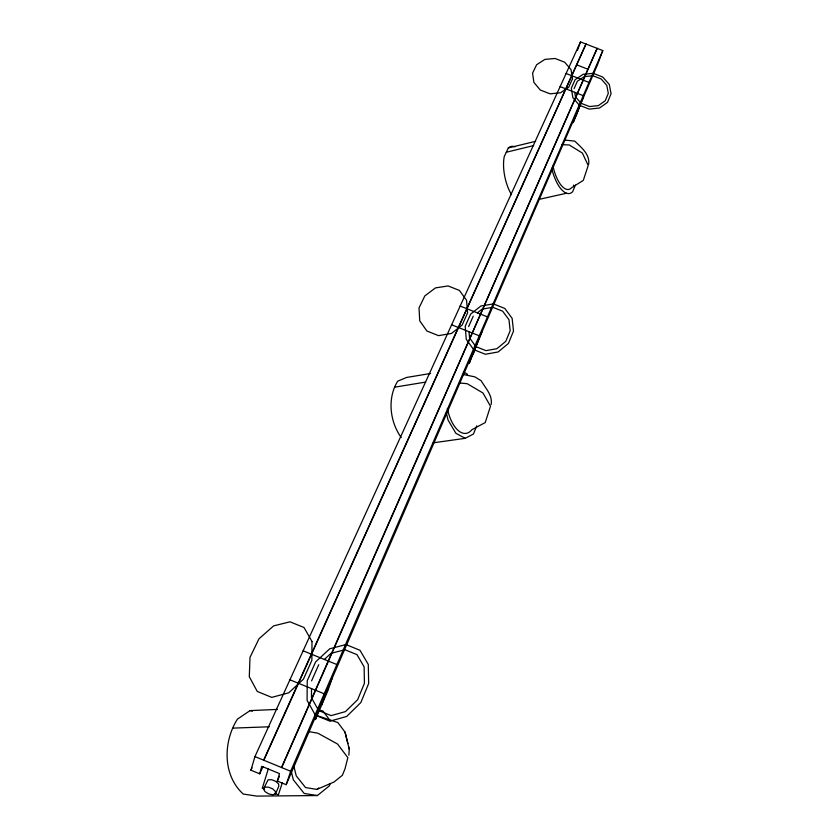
<?xml version="1.0" encoding="UTF-8"?>
<svg xmlns="http://www.w3.org/2000/svg" width="838" height="838" viewBox="0 0 838 838"><rect width="100%" height="100%" fill="white"/><g stroke="black" fill="none" stroke-linecap="round" stroke-linejoin="round"><path stroke-width="1.26" d="M311.453 697.729L311.516 688.606M588.674 164.311C590.078 154.213 581.216 147.425 574.784 141.13L564.686 140.051M491.152 404.618C492.828 395.264 485.401 388.109 481.117 380.703L474.79 376.838L462.586 374.377M348.87 755.206L349.237 749.12L345.026 732.119L337.882 722.576L316.743 715.484M259.728 773.83L261.739 766.299L279.483 773.589L277.347 781.068L286.167 784.693L597.431 64.893L602.805 50.573L580.493 41.9L254.941 756.599L250.929 770.206L259.728 773.83L262.943 766.665M268.39 768.635L262.284 788.223L264.578 789.166M282.375 782.671L278.363 794.833L274.916 793.418M286.167 784.693L290.66 771.264L602.805 50.573M319.477 707.66L315.402 719.58L327.909 690.617L332.058 678.571M321.708 704.988L325.814 692.995M577.466 50.29L580.493 41.9M473.868 350.64L469.196 363.451L482.039 331.722M473.302 353.929L477.985 341.118M577.864 110.134L573.171 122.673L583.604 96.862M576.062 115.979L580.755 103.462M330.235 783.614L329.282 785.929L317.382 795.555L256.847 796.1L243.292 794.068C222.468 775.276 223.086 741.672 237.426 719.14L250.07 710.603L277.462 709.409M476.77 425.819L473.418 434.021L465.174 438.326L433.256 442.82M575.371 185.072L572.679 191.661A29.801 12.203 77.7 0 1 551.697 168.333M275.493 793.858L278.719 786.453L278.666 784.096L275.911 781.445L271.742 779.728L268.129 779.769L263.478 788.925L264.997 791.575L268.684 793.89L272.821 794.801L275.493 793.858L275.43 791.522L272.664 788.862L268.474 787.144L264.85 787.165L263.478 788.925M277.347 781.068L279.452 776.271M281.463 767.493L597.065 48.342M281.725 767.598L597.232 48.405M311.568 680.906L318.765 664.691M468.61 326.6L473.261 316.115M574.093 88.618L577.351 81.276L584.254 76.604L592.958 75.766L601.181 78.971L606.796 85.382L608.304 93.343L605.235 100.759L598.353 105.619L589.481 106.552L581.069 103.273M263.603 760.16L585.909 44.005M263.865 760.265L586.066 44.068M250.929 770.206L252.008 767.828M535.618 141.297L508.32 147.959L504.267 156.517A29.32 12.759 77.5 0 0 511.515 194.678M324.379 659.454L330.947 653.347M293.813 766.037L296.254 775.862L305.545 787.552L316.869 789.406L318.733 787.909M477.356 312.878L482.143 309.096M316.869 789.406L334.163 781.927L342.386 775.276L345.015 768.792L347.864 757.678L337.525 744.018L317.832 733.187L309.096 731.679M331.963 653.085L343.109 650.183M334.058 647.648L329.805 648.748L315.643 661.884L307.253 680.707L307.075 700.296L309.243 704.192M334.383 647.565L345.486 644.684M506.299 152.233L533.67 145.582M538.509 199.496L566.572 193.232M430.585 373.465L406.503 377.477L397.725 381.164C387.104 398.197 389.775 421.577 401.213 437.551M482.918 308.96L491.508 307.546M484.249 305.42L480.97 305.954L470.652 314.082L465.216 326.265L466.263 339.296L468.191 341.988M484.5 305.378L493.058 303.974M394.887 387.135L425.599 382.097M233.174 728.107L269.291 726.787M561.575 144.639L569.232 144.953L582.379 153.061L588.203 165.474L583.3 180.369L571.411 187.869A25.643 10.496 77.7 0 1 552.975 166.018M459.57 382.987L467.195 383.699L482.971 392.991L490.492 406.252L485.223 422.562L471.804 429.789A30.199 14.864 81.2 0 1 447.324 408.368M317.382 795.555L304.194 793.471L293.363 779.874L291.163 771.033M250.07 710.603L252.479 711.127M319.446 710.184L322.955 711.012L330.266 720.732M576.722 64.851L588.077 69.271M566.1 73.493L589.009 82.428M560.119 86.618L583.279 95.658M579.404 105.284L589.198 109.108L599.516 108.018L607.508 102.351L611.059 93.72L609.299 84.481L602.773 77.054L593.231 73.335L583.133 74.289L575.098 79.704L571.307 88.231L572.846 97.606L574.564 99.617M493.414 303.911L504.769 308.415L512.123 318.304L513.505 331.094L508.436 343.433L498.128 351.97L485.349 354.264L473.638 349.603M492.87 307.326L502.664 311.202L508.991 319.739L510.153 330.759L505.775 341.359L496.903 348.681L485.935 350.64L475.879 346.639M460.167 306.059L487.465 316.879M451.63 324.809L479.273 335.797M345.947 644.569L359.963 650.267L368.28 664.408L368.668 683.494L360.822 702.579L346.649 716.469L329.931 721.162L315.371 715.212M344.879 649.712L356.967 654.635L364.121 666.849L364.425 683.295L357.637 699.709L345.434 711.609L331.094 715.621L318.597 710.509M303.136 650.801L336.876 664.544M289.927 679.796L324.212 693.791M254.941 756.599L290.66 771.264M465.174 438.326L455.862 433.256L448.026 419.985L446.371 412.841M463.55 371.915L467.614 374.397M575.842 97.156L580.346 102.425M574.69 99.774L579.205 105.064M469.992 338.437L475.062 345.507M468.348 342.197L473.428 349.299M311.966 698.651L317.686 708.875M309.411 704.496L315.13 714.772M573.464 185.146L574.48 187.262M348.566 746.616L349.237 749.12M345.026 732.119L347.864 743.495M574.711 92.306L575.434 96.674M469.029 331.733L469.531 337.798M508.32 147.959A29.32 12.759 77.5 0 1 514.836 146.786M311.987 641.499L311.862 660.344L303.429 679.157L288.754 692.817L271.763 697.384L257.256 691.444L249.295 676.695L250.007 657.359L258.984 638.797L273.617 625.892L290.021 621.817L303.995 627.494L311.987 641.499M467.594 312.867L462.136 325.039L451.514 333.43L438.557 335.65L426.877 331L419.723 320.786L419.021 307.913L424.835 295.898L435.467 287.905L448.079 285.936L459.413 290.43L466.546 300.234L467.594 312.867M572.532 78.709L568.719 87.225L560.496 92.788L550.053 93.825L540.28 90.012L533.879 82.396L532.58 73.126L536.645 64.715L544.899 59.393L555.112 58.482L564.644 62.201L571.013 69.564L572.532 78.709"/></g></svg>
